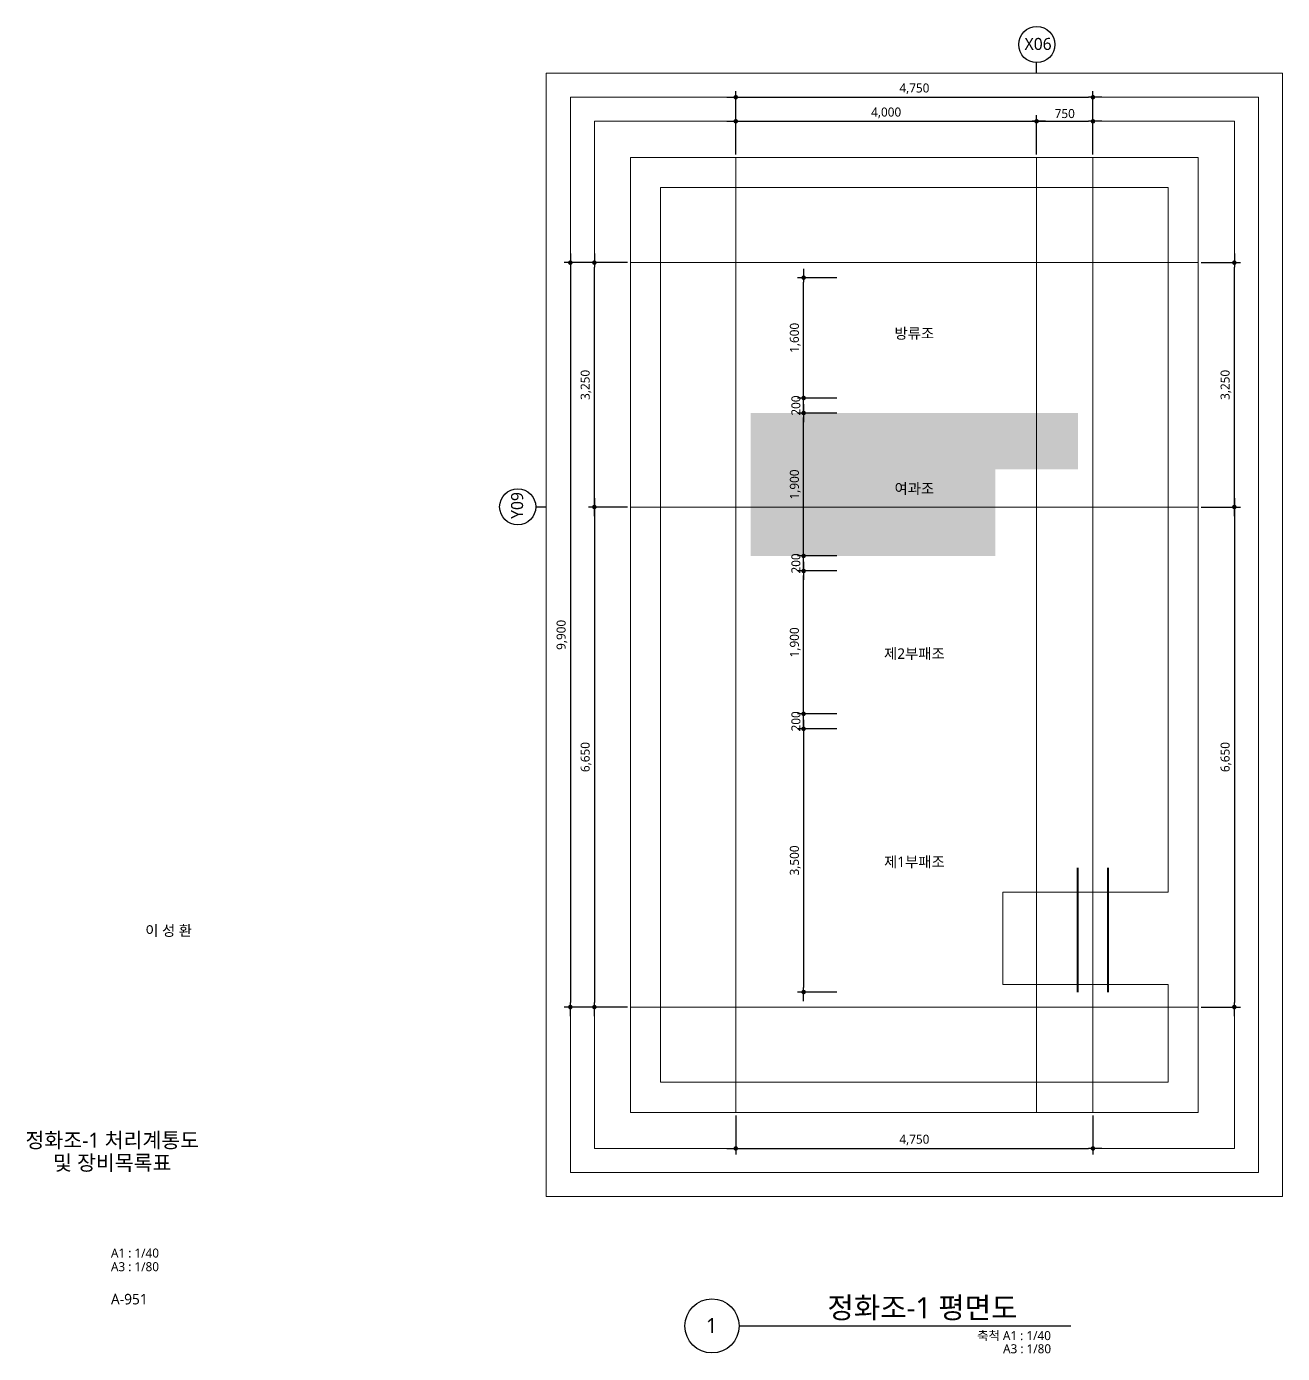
# Model space of a CAD drawing. Header units: millimetres. Extents: x 169673 to 334584, y 156879 to 224061.
# Drawn here: x 197903 to 214605, y 204774 to 222420 of the extents above; entities that cross this region are included whole.
import ezdxf
from ezdxf.enums import TextEntityAlignment as Align

# ---------------------------------------------------------------- set-up
doc = ezdxf.new("R2010")
doc.units = ezdxf.units.MM
doc.header["$LTSCALE"] = 40
doc.header["$MEASUREMENT"] = 0
doc.linetypes.add('CEN', pattern=[62, 60, -1, 0, -1])
doc.layers.get('0').update_dxf_attribs({"linetype": 'CONTINUOUS'})
for name, color, linetype, lineweight in [('A-AXIS-BUBL', 7, 'CONTINUOUS', 25), ('A-AXIS-LINE', 1, 'CEN', 15), ('A-BORD-TEXT', 3, 'CONTINUOUS', 25), ('A-CONC-LIN1', 2, 'CONTINUOUS', 40), ('A-MKXX-NAME', 3, 'CONTINUOUS', 25), ('A-XXXX-HATC', 8, 'CONTINUOUS', 18), ('A-XXXX-SYMB', 7, 'CONTINUOUS', 25), ('A-XXXX-TXT1', 3, 'CONTINUOUS', 25)]:
    doc.layers.add(name, color=color, linetype=linetype, lineweight=lineweight)
doc.layers.add('A-DIMS', color=7, linetype='CONTINUOUS')
doc.layers.add('A-XXXX-TXT2', color=3, linetype='CONTINUOUS')
doc.layers.add('A-XXXX-NPLT', color=144, linetype='CONTINUOUS', lineweight=15, plot=False)
doc.styles.add('HY울릉도L', font='')
doc.styles.add('맑은고딕', font='malgun.ttf')
doc.styles.get('HY울릉도L').set_extended_font_data('HYwulM')
doc.dimstyles.new('CDIM', dxfattribs={"dimtxt": 3, "dimasz": 1.5, "dimexe": 2, "dimexo": 1, "dimgap": 1, "dimtad": 1, "dimdec": 0, "dimrnd": 0.5, "dimzin": 0, "dimdsep": 32, "dimlunit": 6, "dimtxsty": 'HY울릉도L', "dimblk1": '_CIDOT', "dimblk2": '_CIDOT', "dimsah": 1, "dimcen": 5.5, "dimclrd": 2, "dimclre": 2, "dimclrt": 7, "dimadec": 0, "dimazin": 0, "dimtfac": 1, "dimtdec": 0, "dimtix": 1, "dimtmove": 2, "dimatfit": 1, "dimldrblk": '_CIDOT', "dimfxl": 1, "dimtolj": 1, "dimtzin": 0, "dimlwd": -1, "dimarcsym": 0})

# ---------------------------------------------------------------- blocks, each defined once
blk = doc.blocks.new('_CIDOT')
at = {"color": 0, "linetype": 'ByBlock'}
blk.add_line((2, 0), (-1, 0), dxfattribs=at)
at = {"color": 0, "linetype": 'ByBlock', "const_width": 0.5}
blk.add_lwpolyline([(-0.25, 0, 1), (0.25, 0, 1)], format="xyb", close=True, dxfattribs=at)
blk = doc.blocks.new('*D14')
at = {"layer": 'A-DIMS', "lineweight": -2, "transparency": 16777216}
for p, q in [((207335, 220720), (207335, 221560)), ((212085, 220720), (212085, 221560))]:
    blk.add_line(p, q, dxfattribs=at)
at = {"layer": 'A-DIMS', "transparency": 16777216}
blk.add_line((207395, 221480), (212025, 221480), dxfattribs=at)
at = {"layer": 'A-DIMS', "transparency": 16777216, "xscale": 60, "yscale": 60, "zscale": 60, "rotation": 180}
blk.add_blockref('_CIDOT', (207335, 221480), dxfattribs=at)
at = {"layer": 'A-DIMS', "transparency": 16777216, "xscale": 60, "yscale": 60, "zscale": 60}
blk.add_blockref('_CIDOT', (212085, 221480), dxfattribs=at)
at = {"layer": 'A-DIMS', "color": 3, "transparency": 16777216, "insert": (209710, 221592), "char_height": 120, "attachment_point": 5, "style": '맑은고딕'}
blk.add_mtext('\\A1;4,750', dxfattribs=at)
blk = doc.blocks.new('*D15')
at = {"layer": 'A-DIMS', "lineweight": -2, "transparency": 16777216}
for p, q in [((205895, 219280), (205375, 219280)), ((205895, 216030), (205375, 216030))]:
    blk.add_line(p, q, dxfattribs=at)
at = {"layer": 'A-DIMS', "transparency": 16777216}
blk.add_line((205455, 216090), (205455, 219220), dxfattribs=at)
at = {"layer": 'A-DIMS', "transparency": 16777216, "xscale": 60, "yscale": 60, "zscale": 60}
for p, rotation in [((205455, 219280), 90), ((205455, 216030), 270)]:
    blk.add_blockref('_CIDOT', p, dxfattribs=dict(at, rotation=rotation))
at = {"layer": 'A-DIMS', "color": 3, "transparency": 16777216, "insert": (205343, 217655), "char_height": 120, "attachment_point": 5, "rotation": 90, "style": '맑은고딕'}
blk.add_mtext('\\A1;3,250', dxfattribs=at)
blk = doc.blocks.new('*D16')
at = {"layer": 'A-DIMS', "lineweight": -2, "transparency": 16777216}
for p, q in [((207335, 220720), (207335, 221240)), ((211335, 220720), (211335, 221240))]:
    blk.add_line(p, q, dxfattribs=at)
at = {"layer": 'A-DIMS', "transparency": 16777216}
blk.add_line((207395, 221160), (211275, 221160), dxfattribs=at)
at = {"layer": 'A-DIMS', "transparency": 16777216, "xscale": 60, "yscale": 60, "zscale": 60, "rotation": 180}
blk.add_blockref('_CIDOT', (207335, 221160), dxfattribs=at)
at = {"layer": 'A-DIMS', "transparency": 16777216, "xscale": 60, "yscale": 60, "zscale": 60}
blk.add_blockref('_CIDOT', (211335, 221160), dxfattribs=at)
at = {"layer": 'A-DIMS', "color": 3, "transparency": 16777216, "insert": (209335, 221272), "char_height": 120, "attachment_point": 5, "style": '맑은고딕'}
blk.add_mtext('\\A1;4,000', dxfattribs=at)
blk = doc.blocks.new('*D17')
at = {"layer": 'A-DIMS', "lineweight": -2, "transparency": 16777216}
for p, q in [((211335, 220720), (211335, 221240)), ((212085, 220720), (212085, 221240))]:
    blk.add_line(p, q, dxfattribs=at)
at = {"layer": 'A-DIMS', "transparency": 16777216}
blk.add_line((211395, 221160), (212025, 221160), dxfattribs=at)
at = {"layer": 'A-DIMS', "transparency": 16777216, "xscale": 60, "yscale": 60, "zscale": 60, "rotation": 180}
blk.add_blockref('_CIDOT', (211335, 221160), dxfattribs=at)
at = {"layer": 'A-DIMS', "transparency": 16777216, "xscale": 60, "yscale": 60, "zscale": 60}
blk.add_blockref('_CIDOT', (212085, 221160), dxfattribs=at)
at = {"layer": 'A-DIMS', "color": 3, "transparency": 16777216, "insert": (211710, 221262), "char_height": 120, "attachment_point": 5, "style": '맑은고딕'}
blk.add_mtext('\\A1;750', dxfattribs=at)
blk = doc.blocks.new('*D18')
at = {"layer": 'A-DIMS', "lineweight": -2, "transparency": 16777216}
for p, q in [((205895, 216030), (205375, 216030)), ((205895, 209380), (205375, 209380))]:
    blk.add_line(p, q, dxfattribs=at)
at = {"layer": 'A-DIMS', "transparency": 16777216}
blk.add_line((205455, 215970), (205455, 209440), dxfattribs=at)
at = {"layer": 'A-DIMS', "transparency": 16777216, "xscale": 60, "yscale": 60, "zscale": 60}
for p, rotation in [((205455, 216030), 90), ((205455, 209380), 270)]:
    blk.add_blockref('_CIDOT', p, dxfattribs=dict(at, rotation=rotation))
at = {"layer": 'A-DIMS', "color": 3, "transparency": 16777216, "insert": (205343, 212705), "char_height": 120, "attachment_point": 5, "rotation": 90, "style": '맑은고딕'}
blk.add_mtext('\\A1;6,650', dxfattribs=at)
blk = doc.blocks.new('*D19')
at = {"layer": 'A-DIMS', "lineweight": -2, "transparency": 16777216}
for p, q in [((205895, 219280), (205055, 219280)), ((205895, 209380), (205055, 209380))]:
    blk.add_line(p, q, dxfattribs=at)
at = {"layer": 'A-DIMS', "transparency": 16777216}
blk.add_line((205135, 219220), (205135, 209440), dxfattribs=at)
at = {"layer": 'A-DIMS', "transparency": 16777216, "xscale": 60, "yscale": 60, "zscale": 60}
for p, rotation in [((205135, 219280), 90), ((205135, 209380), 270)]:
    blk.add_blockref('_CIDOT', p, dxfattribs=dict(at, rotation=rotation))
at = {"layer": 'A-DIMS', "color": 3, "transparency": 16777216, "insert": (205023, 214330), "char_height": 120, "attachment_point": 5, "rotation": 90, "style": '맑은고딕'}
blk.add_mtext('\\A1;9,900', dxfattribs=at)
blk = doc.blocks.new('*D20')
at = {"layer": 'A-DIMS', "lineweight": -2, "transparency": 16777216}
for p, q in [((208677, 219080), (208157, 219080)), ((208677, 217480), (208157, 217480))]:
    blk.add_line(p, q, dxfattribs=at)
at = {"layer": 'A-DIMS', "transparency": 16777216}
blk.add_line((208237, 217540), (208237, 219020), dxfattribs=at)
at = {"layer": 'A-DIMS', "transparency": 16777216, "xscale": 60, "yscale": 60, "zscale": 60}
for p, rotation in [((208237, 219080), 90), ((208237, 217480), 270)]:
    blk.add_blockref('_CIDOT', p, dxfattribs=dict(at, rotation=rotation))
at = {"layer": 'A-DIMS', "color": 3, "transparency": 16777216, "insert": (208125, 218280), "char_height": 120, "attachment_point": 5, "rotation": 90, "style": '맑은고딕'}
blk.add_mtext('\\A1;1,600', dxfattribs=at)
blk = doc.blocks.new('*D21')
at = {"layer": 'A-DIMS', "transparency": 16777216}
for p, q in [((208237, 217540), (208237, 217600)), ((208237, 217280), (208237, 217480)), ((208237, 217220), (208237, 217160))]:
    blk.add_line(p, q, dxfattribs=at)
at = {"layer": 'A-DIMS', "lineweight": -2, "transparency": 16777216}
for p, q in [((208677, 217480), (208157, 217480)), ((208677, 217280), (208157, 217280))]:
    blk.add_line(p, q, dxfattribs=at)
at = {"layer": 'A-DIMS', "transparency": 16777216, "xscale": 60, "yscale": 60, "zscale": 60}
for p, rotation in [((208237, 217480), 270), ((208237, 217280), 90)]:
    blk.add_blockref('_CIDOT', p, dxfattribs=dict(at, rotation=rotation))
at = {"layer": 'A-DIMS', "color": 3, "transparency": 16777216, "insert": (208135, 217380), "char_height": 120, "attachment_point": 5, "rotation": 90, "style": '맑은고딕'}
blk.add_mtext('\\A1;200', dxfattribs=at)
blk = doc.blocks.new('*D22')
at = {"layer": 'A-DIMS', "lineweight": -2, "transparency": 16777216}
for p, q in [((208677, 217280), (208157, 217280)), ((208677, 215380), (208157, 215380))]:
    blk.add_line(p, q, dxfattribs=at)
at = {"layer": 'A-DIMS', "transparency": 16777216}
blk.add_line((208237, 215440), (208237, 217220), dxfattribs=at)
at = {"layer": 'A-DIMS', "transparency": 16777216, "xscale": 60, "yscale": 60, "zscale": 60}
for p, rotation in [((208237, 217280), 90), ((208237, 215380), 270)]:
    blk.add_blockref('_CIDOT', p, dxfattribs=dict(at, rotation=rotation))
at = {"layer": 'A-DIMS', "color": 3, "transparency": 16777216, "insert": (208125, 216330), "char_height": 120, "attachment_point": 5, "rotation": 90, "style": '맑은고딕'}
blk.add_mtext('\\A1;1,900', dxfattribs=at)
blk = doc.blocks.new('*D23')
at = {"layer": 'A-DIMS', "transparency": 16777216}
for p, q in [((208237, 215440), (208237, 215500)), ((208237, 215180), (208237, 215380)), ((208237, 215120), (208237, 215060))]:
    blk.add_line(p, q, dxfattribs=at)
at = {"layer": 'A-DIMS', "lineweight": -2, "transparency": 16777216}
for p, q in [((208677, 215380), (208157, 215380)), ((208677, 215180), (208157, 215180))]:
    blk.add_line(p, q, dxfattribs=at)
at = {"layer": 'A-DIMS', "transparency": 16777216, "xscale": 60, "yscale": 60, "zscale": 60}
for p, rotation in [((208237, 215380), 270), ((208237, 215180), 90)]:
    blk.add_blockref('_CIDOT', p, dxfattribs=dict(at, rotation=rotation))
at = {"layer": 'A-DIMS', "color": 3, "transparency": 16777216, "insert": (208135, 215280), "char_height": 120, "attachment_point": 5, "rotation": 90, "style": '맑은고딕'}
blk.add_mtext('\\A1;200', dxfattribs=at)
blk = doc.blocks.new('*D24')
at = {"layer": 'A-DIMS', "lineweight": -2, "transparency": 16777216}
for p, q in [((208677, 215180), (208157, 215180)), ((208677, 213280), (208157, 213280))]:
    blk.add_line(p, q, dxfattribs=at)
at = {"layer": 'A-DIMS', "transparency": 16777216}
blk.add_line((208237, 213340), (208237, 215120), dxfattribs=at)
at = {"layer": 'A-DIMS', "transparency": 16777216, "xscale": 60, "yscale": 60, "zscale": 60}
for p, rotation in [((208237, 215180), 90), ((208237, 213280), 270)]:
    blk.add_blockref('_CIDOT', p, dxfattribs=dict(at, rotation=rotation))
at = {"layer": 'A-DIMS', "color": 3, "transparency": 16777216, "insert": (208125, 214230), "char_height": 120, "attachment_point": 5, "rotation": 90, "style": '맑은고딕'}
blk.add_mtext('\\A1;1,900', dxfattribs=at)
blk = doc.blocks.new('*D25')
at = {"layer": 'A-DIMS', "transparency": 16777216}
for p, q in [((208237, 213340), (208237, 213400)), ((208237, 213080), (208237, 213280)), ((208237, 213020), (208237, 212960))]:
    blk.add_line(p, q, dxfattribs=at)
at = {"layer": 'A-DIMS', "lineweight": -2, "transparency": 16777216}
for p, q in [((208677, 213280), (208157, 213280)), ((208677, 213080), (208157, 213080))]:
    blk.add_line(p, q, dxfattribs=at)
at = {"layer": 'A-DIMS', "transparency": 16777216, "xscale": 60, "yscale": 60, "zscale": 60}
for p, rotation in [((208237, 213280), 270), ((208237, 213080), 90)]:
    blk.add_blockref('_CIDOT', p, dxfattribs=dict(at, rotation=rotation))
at = {"layer": 'A-DIMS', "color": 3, "transparency": 16777216, "insert": (208135, 213180), "char_height": 120, "attachment_point": 5, "rotation": 90, "style": '맑은고딕'}
blk.add_mtext('\\A1;200', dxfattribs=at)
blk = doc.blocks.new('*D26')
at = {"layer": 'A-DIMS', "lineweight": -2, "transparency": 16777216}
for p, q in [((208677, 213080), (208157, 213080)), ((208677, 209580), (208157, 209580))]:
    blk.add_line(p, q, dxfattribs=at)
at = {"layer": 'A-DIMS', "transparency": 16777216}
blk.add_line((208237, 213020), (208237, 209640), dxfattribs=at)
at = {"layer": 'A-DIMS', "transparency": 16777216, "xscale": 60, "yscale": 60, "zscale": 60}
for p, rotation in [((208237, 213080), 90), ((208237, 209580), 270)]:
    blk.add_blockref('_CIDOT', p, dxfattribs=dict(at, rotation=rotation))
at = {"layer": 'A-DIMS', "color": 3, "transparency": 16777216, "insert": (208125, 211330), "char_height": 120, "attachment_point": 5, "rotation": 90, "style": '맑은고딕'}
blk.add_mtext('\\A1;3,500', dxfattribs=at)
blk = doc.blocks.new('*D27')
at = {"layer": 'A-DIMS', "lineweight": -2, "transparency": 16777216}
for p, q in [((207335, 207940), (207335, 207420)), ((212085, 207940), (212085, 207420))]:
    blk.add_line(p, q, dxfattribs=at)
at = {"layer": 'A-DIMS', "transparency": 16777216}
blk.add_line((207395, 207500), (212025, 207500), dxfattribs=at)
at = {"layer": 'A-DIMS', "transparency": 16777216, "xscale": 60, "yscale": 60, "zscale": 60, "rotation": 180}
blk.add_blockref('_CIDOT', (207335, 207500), dxfattribs=at)
at = {"layer": 'A-DIMS', "transparency": 16777216, "xscale": 60, "yscale": 60, "zscale": 60}
blk.add_blockref('_CIDOT', (212085, 207500), dxfattribs=at)
at = {"layer": 'A-DIMS', "color": 3, "transparency": 16777216, "insert": (209710, 207612), "char_height": 120, "attachment_point": 5, "style": '맑은고딕'}
blk.add_mtext('\\A1;4,750', dxfattribs=at)
blk = doc.blocks.new('*D37')
at = {"layer": 'A-DIMS', "lineweight": -2, "transparency": 16777216}
for p, q in [((213525, 219280), (214045, 219280)), ((213525, 216030), (214045, 216030))]:
    blk.add_line(p, q, dxfattribs=at)
at = {"layer": 'A-DIMS', "transparency": 16777216}
blk.add_line((213965, 216090), (213965, 219220), dxfattribs=at)
at = {"layer": 'A-DIMS', "transparency": 16777216, "xscale": 60, "yscale": 60, "zscale": 60}
for p, rotation in [((213965, 219280), 90), ((213965, 216030), 270)]:
    blk.add_blockref('_CIDOT', p, dxfattribs=dict(at, rotation=rotation))
at = {"layer": 'A-DIMS', "color": 3, "transparency": 16777216, "insert": (213853, 217655), "char_height": 120, "attachment_point": 5, "rotation": 90, "style": '맑은고딕'}
blk.add_mtext('\\A1;3,250', dxfattribs=at)
blk = doc.blocks.new('*D38')
at = {"layer": 'A-DIMS', "lineweight": -2, "transparency": 16777216}
for p, q in [((213525, 216030), (214045, 216030)), ((213525, 209380), (214045, 209380))]:
    blk.add_line(p, q, dxfattribs=at)
at = {"layer": 'A-DIMS', "transparency": 16777216}
blk.add_line((213965, 215970), (213965, 209440), dxfattribs=at)
at = {"layer": 'A-DIMS', "transparency": 16777216, "xscale": 60, "yscale": 60, "zscale": 60}
for p, rotation in [((213965, 216030), 90), ((213965, 209380), 270)]:
    blk.add_blockref('_CIDOT', p, dxfattribs=dict(at, rotation=rotation))
at = {"layer": 'A-DIMS', "color": 3, "transparency": 16777216, "insert": (213853, 212705), "char_height": 120, "attachment_point": 5, "rotation": 90, "style": '맑은고딕'}
blk.add_mtext('\\A1;6,650', dxfattribs=at)

msp = doc.modelspace()

# ---------------------------------------------------------------- hatches: boundary and pattern name
at = {"layer": 'A-XXXX-HATC'}
h = msp.add_hatch(dxfattribs=at)
h.set_pattern_fill('GRAVEL', color=256, scale=300)
h.set_pattern_definition([(228.0127875, (-90676.55, -586.849), (-2400, -2700), [40.3608, -3995.72641]), (184.9697407, (-90703.551, -616.849), (3600, 300), [69.2604, -6856.77743]), (132.510447, (-90772.551, -622.849), (3000, -3300), [48.8364, -4834.80978]), (267.273689, (-90889.551, -697.849), (300, 6000), [63.0714, -6244.06741]), (292.833654, (-90892.551, -760.849), (-1500, 3600), [61.8465, -6122.81194]), (357.273689, (-90868.551, -817.849), (-6000, 300), [63.0714, -6244.06741]), (37.6942405, (-90805.551, -820.849), (-3900, -3000), [83.4087, -8257.45456]), (72.2553284, (-90739.551, -769.849), (2100, 6600), [78.7464, -7795.89645]), (121.4295656, (-90715.551, -694.849), (-2400, 3900), [63.285, -6265.22193]), (175.236358, (-90748.55, -640.849), (3300, -300), [72.2496, -3540.22877]), (222.3974378, (-90820.551, -634.849), (-3600, -3300), [93.4344, -9250.0125]), (138.814075, (-90592.55, -700.849), (-2100, 1800), [31.8903, -3157.15344]), (171.4692344, (-90616.551, -679.849), (3900, -600), [60.6711, -6006.45342]), (225, (-90676.55, -670.85), (-3e-14, -300), [42.4263, -381.83777]), (203.19859, (-90697.55, -634.85), (1500, 600), [22.8474, -2261.88453]), (291.80141, (-90718.55, -643.85), (-300, 900), [32.3109, -1583.23854]), (30.963757, (-90706.55, -673.85), (900, 600), [52.4787, -1696.80687]), (161.56505, (-90661.55, -646.85), (600, -300), [37.9473, -910.736]), (16.3895403, (-90892.551, -643.849), (3000, 900), [53.16, -5262.85354]), (70.346176, (-90841.551, -628.849), (-1200, -3300), [44.5983, -4415.22232]), (293.19859, (-90661.55, -586.85), (-600, 1500), [45.6945, -2239.03743]), (343.6104597, (-90643.551, -628.849), (-3000, 900), [53.16, -5262.85354]), (339.443955, (-90892.55, -829.85), (-1500, 600), [51.264, -2511.93712]), (294.7751406, (-90844.551, -847.849), (-1500, 3300), [42.9534, -4252.39292]), (66.80141, (-90658.55, -886.85), (600, 1500), [45.6945, -2239.03743]), (17.3540246, (-90640.551, -844.849), (-3900, -1200), [50.2893, -4978.62708]), (69.443955, (-90805.55, -886.85), (-600, -1500), [25.632, -2537.56912]), (101.309932, (-90676.55, -886.85), (-300, 1200), [15.297, -1514.40885]), (165.963757, (-90679.55, -871.85), (900, -300), [61.8465, -1175.08519]), (186.009006, (-90739.551, -856.849), (3000, 300), [57.315, -5674.17695]), (303.690068, (-90706.55, -700.85), (-300, 600), [43.2666, -1038.39878]), (353.1572266, (-90682.551, -736.849), (5100, -600), [75.5382, -7478.26879]), (60.945396, (-90607.55, -745.849), (-1200, -2100), [30.8868, -3057.80224]), (90, (-90592.55, -718.85), (-300, 300), [18, -282]), (120.256437, (-90745.55, -847.849), (1200, -2100), [41.6772, -4126.056]), (48.0127875, (-90766.55, -811.849), (2400, 2700), [80.7216, -3955.36561]), (0, (-90712.55, -751.85), (300, 300), [78, -222]), (325.3048465, (-90634.551, -751.849), (3000, -2100), [47.4342, -4695.9823]), (254.054604, (-90595.55, -778.85), (-300, -1200), [43.6806, -2140.35237]), (207.6459754, (-90607.551, -820.849), (-5700, -3000), [71.1195, -7040.84225]), (175.4260787, (-90670.551, -853.849), (-3900, 300), [75.2397, -7448.72202])])
h.paths.add_polyline_path([(211885, 217280), (211885, 216530), (210785, 216530), (210785, 215380), (207535, 215380), (207535, 217280)])

# ---------------------------------------------------------------- linework, layer by layer
at = {"layer": 'A-AXIS-BUBL', "ltscale": 0.2}
for p, q in [((211335, 221800), (211335, 221940)), ((204815, 216030), (204675, 216030))]:
    msp.add_line(p, q, dxfattribs=at)
for centre in [(211337.4, 222180), (204435, 216032.4)]:
    msp.add_circle(centre, 240, dxfattribs=at)
at = {"layer": 'A-AXIS-LINE', "ltscale": 50}
for p, q in [((207335, 220680), (207335, 207980)), ((211335, 207980), (211335, 220680)), ((212085, 207980), (212085, 220680)), ((213485, 219280), (205935, 219280)), ((213485, 216030), (205935, 216030)), ((205935, 209380), (213485, 209380))]:
    msp.add_line(p, q, dxfattribs=at)
at = {"layer": 'A-CONC-LIN1'}
for p, q in [((211885, 209580), (211885, 211230)), ((212285, 209580), (212285, 211230))]:
    msp.add_line(p, q, dxfattribs=at)
at = {"layer": 'A-XXXX-NPLT'}
for points in [[(214605, 221800), (204815, 221800), (204815, 206860), (214605, 206860)], [(214285, 221480), (205135, 221480), (205135, 207180), (214285, 207180)], [(213965, 221160), (205455, 221160), (205455, 207500), (213965, 207500)], [(213485, 220680), (205935, 220680), (205935, 207980), (213485, 207980)], [(213085, 220280), (206335, 220280), (206335, 208380), (213085, 208380), (213085, 209680), (210885, 209680), (210885, 210910), (213085, 210910)]]:
    msp.add_lwpolyline(points, close=True, dxfattribs=at)
at = {"layer": 'A-XXXX-SYMB'}
msp.add_line((207378.1, 205140), (211791.4, 205140), dxfattribs=at)
msp.add_circle((207018.1, 205140), 360, dxfattribs=at)

# ---------------------------------------------------------------- texts
at = {"layer": 'A-BORD-TEXT', "style": '맑은고딕'}
msp.add_text('이 성 환', height=140, dxfattribs=at).set_placement((200103.5, 210327), align=Align.RIGHT)
for s, p in [('정화조-1 처리계통도', (199043.1, 207609.2)), ('및 장비목록표', (199043.1, 207309.2))]:
    msp.add_text(s, height=200, dxfattribs=at).set_placement(p, align=Align.MIDDLE_CENTER)
for s, height, p in [('A1 : 1/40', 120, (199025.9, 206048.9)), ('A3 : 1/80', 120, (199025.9, 205867.5)), ('A-951', 140, (199025.9, 205426.1))]:
    msp.add_text(s, height=height, dxfattribs=at).set_placement(p)
at = {"layer": 'A-MKXX-NAME', "style": '맑은고딕'}
for s, p in [('방류조', (209710, 218338.6)), ('여과조', (209710, 216276.5)), ('제2부패조', (209710, 214080)), ('제1부패조', (209710, 211311.8))]:
    msp.add_text(s, height=140, dxfattribs=at).set_placement(p, align=Align.MIDDLE_CENTER)
at = {"layer": 'A-XXXX-TXT1', "style": '맑은고딕'}
msp.add_text('정화조-1 평면도', height=280, dxfattribs=at).set_placement((211082.1, 205158.1), align=Align.BOTTOM_RIGHT)
msp.add_text('1', height=200, dxfattribs=at).set_placement((207013.5, 205144.3), align=Align.MIDDLE)
for s, p in [('축척 A1 : 1/40', (211526.1, 205071.1)), ('A3 : 1/80', (211528.3, 204896))]:
    msp.add_text(s, height=120, dxfattribs=at).set_placement(p, align=Align.TOP_RIGHT)
at = {"layer": 'A-XXXX-TXT2', "ltscale": 0.2, "style": '맑은고딕'}
msp.add_text('X06', height=160, dxfattribs=at).set_placement((211355.5, 222188.8), align=Align.MIDDLE)
msp.add_text('Y09', height=160, rotation=90, dxfattribs=at).set_placement((204426.2, 216050.5), align=Align.MIDDLE)

# ---------------------------------------------------------------- dimensions: what is measured, and where the dimension line sits
at = {"layer": 'A-DIMS'}
for base, p1, p2, picture, middle in [((212085, 221480), (207335, 220680), (212085, 220680), '*D14', (209710, 221592.1)), ((211335, 221160), (207335, 220680), (211335, 220680), '*D16', (209335, 221272.1)), ((212085, 221160), (211335, 220680), (212085, 220680), '*D17', (211710, 221262)), ((212085, 207500), (207335, 207980), (212085, 207980), '*D27', (209710, 207612.1))]:
    dim = msp.add_linear_dim(base=base, p1=p1, p2=p2, dimstyle='CDIM', override={"dimscale": 40, "dimtxsty": '맑은고딕', "dimclrd": 256, "dimclre": 256, "dimclrt": 3}, dxfattribs=at)
    dim.commit()
    dim.dimension.update_dxf_attribs({"geometry": picture, "text_midpoint": middle})
for base, p1, p2, angle, picture, middle in [((205135, 209380), (205935, 219280), (205935, 209380), 90, '*D19', (205022.9, 214330)), ((205455, 219280), (205935, 216030), (205935, 219280), 270, '*D15', (205342.9, 217655)), ((213965, 219280), (213485, 216030), (213485, 219280), 270, '*D37', (213852.9, 217655)), ((208237.1, 219080), (208717.1, 217480), (208717.1, 219080), 270, '*D20', (208124.7, 218280)), ((208237.1, 217480), (208717.1, 217280), (208717.1, 217480), 270, '*D21', (208135.1, 217380)), ((208237.1, 217280), (208717.1, 215380), (208717.1, 217280), 270, '*D22', (208124.7, 216330)), ((205455, 209380), (205935, 216030), (205935, 209380), 90, '*D18', (205342.9, 212705)), ((213965, 209380), (213485, 216030), (213485, 209380), 90, '*D38', (213852.9, 212705)), ((208237.1, 215380), (208717.1, 215180), (208717.1, 215380), 270, '*D23', (208135.1, 215280)), ((208237.1, 215180), (208717.1, 213280), (208717.1, 215180), 270, '*D24', (208124.7, 214230)), ((208237.1, 213280), (208717.1, 213080), (208717.1, 213280), 270, '*D25', (208135.1, 213180)), ((208237.1, 209580), (208717.1, 213080), (208717.1, 209580), 90, '*D26', (208125, 211330))]:
    dim = msp.add_linear_dim(base=base, p1=p1, p2=p2, angle=angle, dimstyle='CDIM', override={"dimscale": 40, "dimtxsty": '맑은고딕', "dimclrd": 256, "dimclre": 256, "dimclrt": 3}, dxfattribs=at)
    dim.commit()
    dim.dimension.update_dxf_attribs({"geometry": picture, "text_midpoint": middle})

doc.saveas('drawing.dxf')
